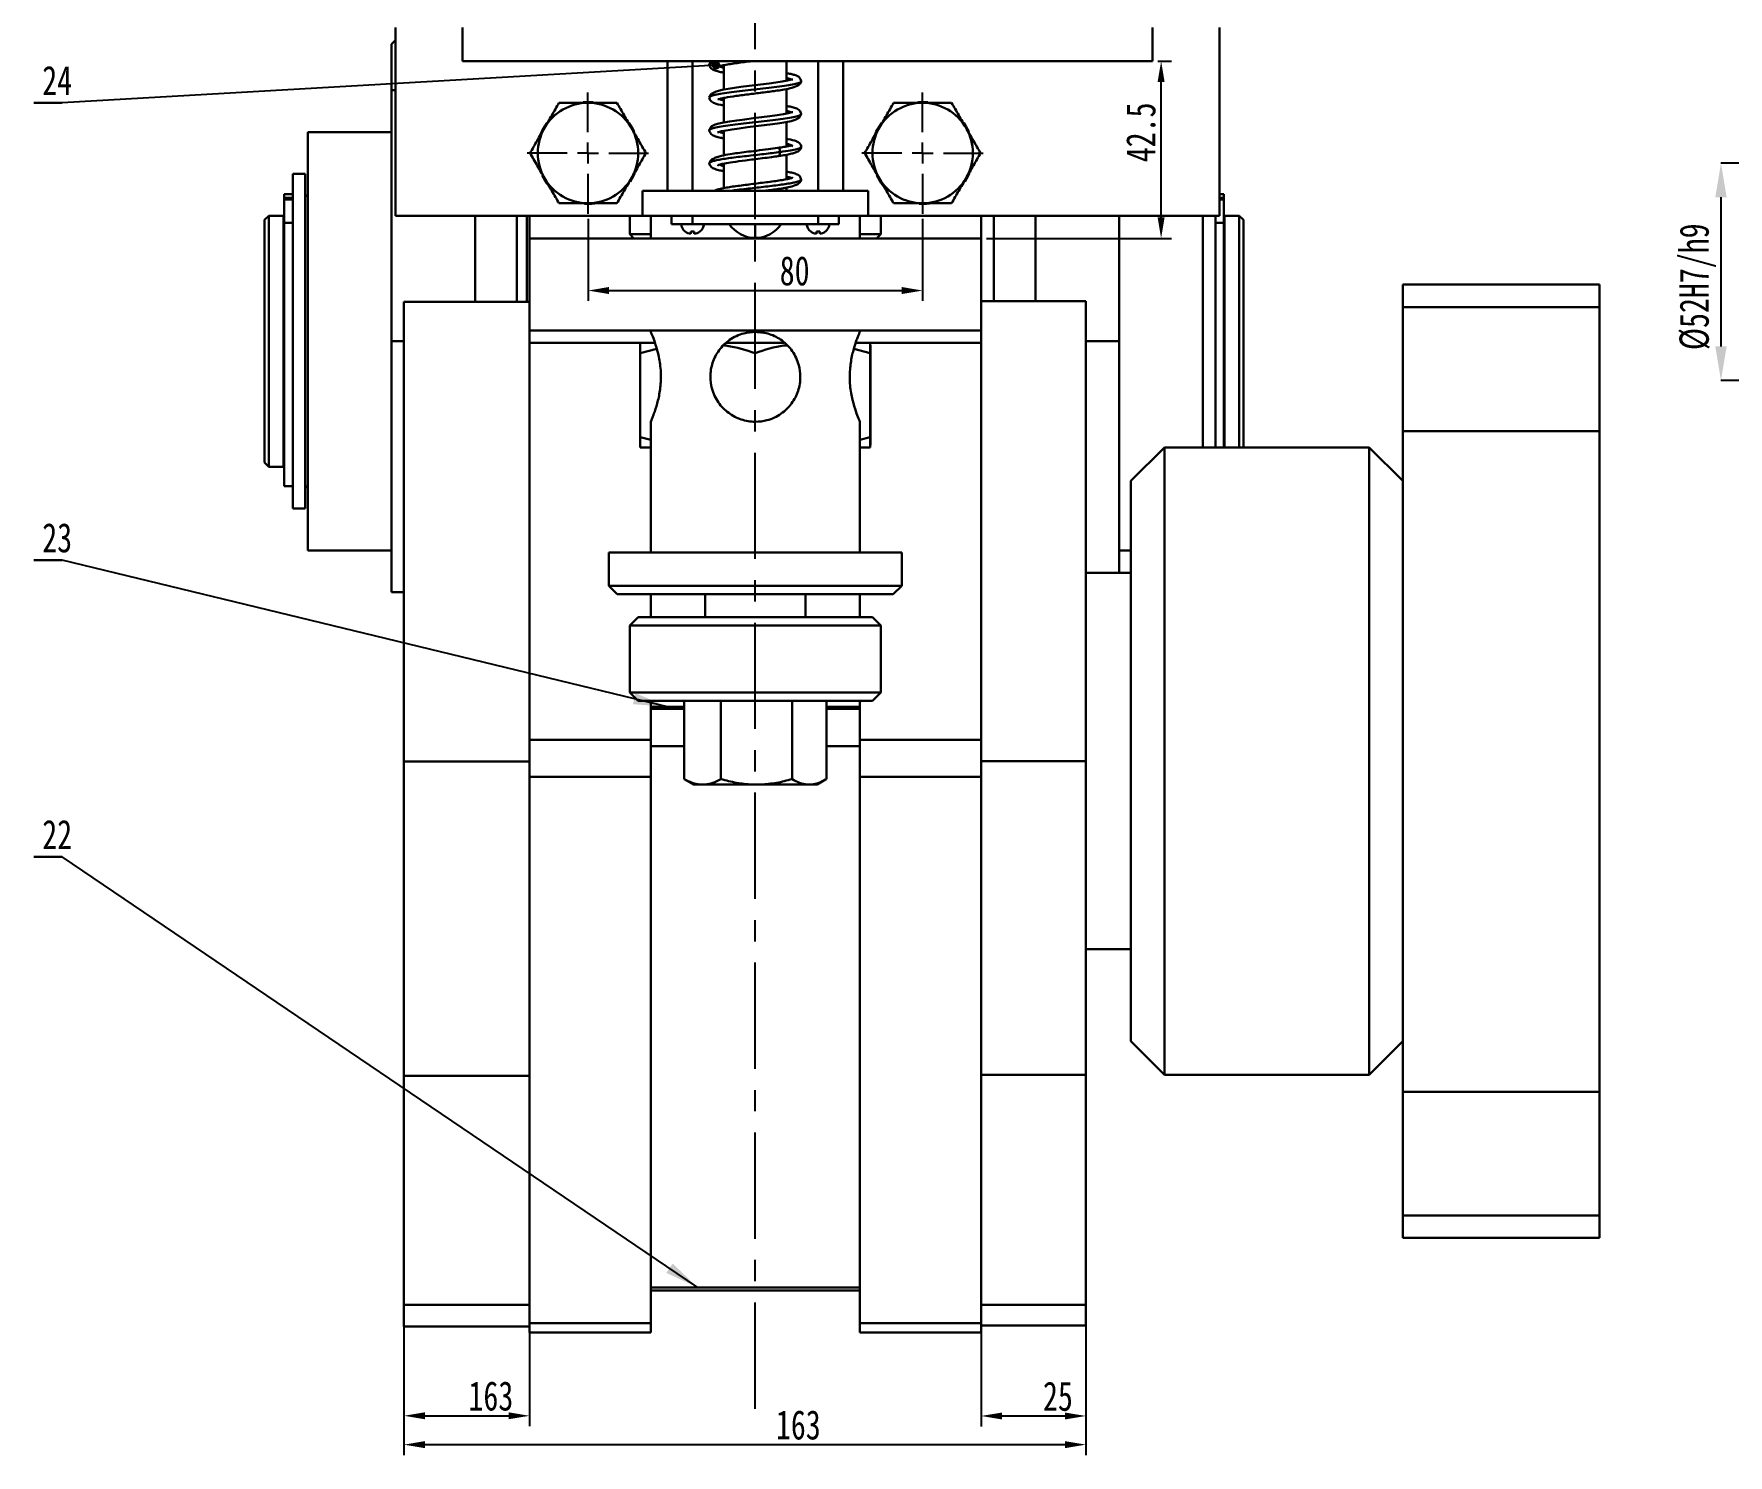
# Model space of a CAD drawing. Header units: millimetres. Extents: x 0 to 1189, y 0 to 841.
# Drawn here: x 603.5 to 806, y 510.1 to 680.1 of the extents above; entities that cross this region are included whole.
import ezdxf

# ---------------------------------------------------------------- set-up
doc = ezdxf.new("R2010")
doc.units = ezdxf.units.MM
doc.header["$PDSIZE"] = -1
doc.linetypes.add('CENTERX2', pattern=[20.32, 12.7, -2.54, 2.54, -2.54])
doc.layers.get('0').update_dxf_attribs({"lineweight": 30})
doc.layers.add('10', color=7, linetype='Continuous', lineweight=25)
doc.styles.add('SLDTEXTSTYLE0', font='hyswlongfangsong.ttf')
doc.styles.get("Standard").update_dxf_attribs({"font": 'hyswlongfangsong.ttf'})
doc.dimstyles.new('ISO-25', dxfattribs={"dimtxt": 2.5, "dimasz": 2.5, "dimexe": 1.25, "dimexo": 0.625, "dimtad": 1, "dimtxsty": 'Standard', "dimcen": 2.5, "dimadec": 0, "dimazin": 0, "dimtfac": 1, "dimtmove": 0, "dimatfit": 3, "dimfxl": 1, "dimarcsym": 0})
doc.dimstyles.new('SLDDIMSTYLE3', dxfattribs={"dimtxt": 0.18, "dimasz": 4.08, "dimexe": 0, "dimexo": 0.0625, "dimgap": 0, "dimtad": 0, "dimtih": 1, "dimtoh": 1, "dimdec": 0, "dimrnd": 1e-09, "dimzin": 0, "dimdsep": 46, "dimtxsty": 'Standard', "dimsah": 1, "dimcen": 0.09, "dimadec": 0, "dimazin": 0, "dimtfac": 4.08, "dimtdec": 0, "dimtofl": 0, "dimtmove": 0, "dimatfit": 3, "dimfxl": 1, "dimfrac": 2, "dimtolj": 1, "dimtzin": 0, "dimarcsym": 0})
doc.dimstyles.new('SLDDIMSTYLE4', dxfattribs={"dimtxt": 0.18, "dimasz": 1.016, "dimexe": 0, "dimexo": 0.0625, "dimgap": 0, "dimtad": 0, "dimtih": 1, "dimtoh": 1, "dimdec": 0, "dimrnd": 1e-09, "dimzin": 0, "dimdsep": 46, "dimtxsty": 'Standard', "dimblk1": 'DOT', "dimblk2": 'DOT', "dimsah": 1, "dimcen": 0.09, "dimadec": 0, "dimazin": 0, "dimtfac": 1.016, "dimtdec": 0, "dimtofl": 0, "dimtmove": 0, "dimatfit": 3, "dimldrblk": 'DOT', "dimfxl": 1, "dimfrac": 2, "dimtolj": 1, "dimtzin": 0, "dimarcsym": 0})
doc.dimstyles.new('SLDDIMSTYLE6', dxfattribs={"dimtxt": 3.5, "dimasz": 4.08, "dimexe": 0, "dimexo": 0.0625, "dimgap": 0.875, "dimtad": 2, "dimlfac": 2, "dimrnd": 1e-09, "dimzin": 12, "dimdsep": 46, "dimtxsty": 'SLDTEXTSTYLE0', "dimsah": 1, "dimcen": 0.09, "dimadec": 0, "dimazin": 3, "dimtfac": 1, "dimtmove": 0, "dimatfit": 0, "dimfxl": 1, "dimfrac": 2, "dimtolj": 1, "dimarcsym": 0})

# ---------------------------------------------------------------- blocks, each defined once
blk = doc.blocks.new('_D_13')
at = {"layer": '10', "color": 0, "lineweight": -2}
for p, q in [((737.84, 676.83), (739.48, 676.83)), ((738.23, 658.13), (738.23, 674.33)), ((717.34, 655.63), (739.48, 655.63))]:
    blk.add_line(p, q, dxfattribs=at)
at = {"layer": '10', "color": 0}
for points in [[(737.81, 674.33), (738.64, 674.33), (738.23, 676.83)], [(737.81, 658.13), (738.64, 658.13), (738.23, 655.63)]]:
    blk.add_solid(points, dxfattribs=at)
at = {"layer": 'Defpoints', "color": 0}
for p in [(737.22, 676.83), (738.23, 676.83), (716.72, 655.63)]:
    blk.add_point(p, dxfattribs=at)
at = {"layer": '10', "color": 0, "insert": (734.04, 668.3), "char_height": 3.5, "attachment_point": 2, "rotation": 90}
blk.add_mtext('42.5', dxfattribs=at)
blk = doc.blocks.new('_D_14')
at = {"layer": '10', "color": 0, "lineweight": -2}
for p, q in [((647.72, 527.48), (647.72, 510.15)), ((729.22, 527.5), (729.22, 510.15)), ((650.22, 511.4), (726.72, 511.4))]:
    blk.add_line(p, q, dxfattribs=at)
at = {"layer": '10', "color": 0}
for points in [[(650.22, 511.82), (650.22, 510.98), (647.72, 511.4)], [(726.72, 511.82), (726.72, 510.98), (729.22, 511.4)]]:
    blk.add_solid(points, dxfattribs=at)
at = {"layer": 'Defpoints', "color": 0}
for p in [(647.72, 528.11), (729.22, 528.13), (729.22, 511.4)]:
    blk.add_point(p, dxfattribs=at)
at = {"layer": '10', "color": 0, "insert": (694.86, 515.52), "char_height": 3.5, "attachment_point": 2}
blk.add_mtext('163', dxfattribs=at)
blk = doc.blocks.new('_D_15')
at = {"layer": '10', "color": 0, "lineweight": -2}
for p, q in [((647.72, 527.48), (647.72, 513.6)), ((662.72, 525.3), (662.72, 513.6)), ((650.22, 514.85), (660.22, 514.85))]:
    blk.add_line(p, q, dxfattribs=at)
at = {"layer": '10', "color": 0}
for points in [[(650.22, 515.27), (650.22, 514.44), (647.72, 514.85)], [(660.22, 515.27), (660.22, 514.44), (662.72, 514.85)]]:
    blk.add_solid(points, dxfattribs=at)
at = {"layer": 'Defpoints', "color": 0}
for p in [(647.72, 528.11), (662.72, 525.93), (662.72, 514.85)]:
    blk.add_point(p, dxfattribs=at)
at = {"layer": '10', "color": 0, "insert": (658.11, 518.98), "char_height": 3.5, "attachment_point": 2}
blk.add_mtext('163', dxfattribs=at)
blk = doc.blocks.new('_D_20')
at = {"layer": '10', "color": 0, "lineweight": -2}
for p, q in [((669.72, 657.95), (669.72, 648.14)), ((709.72, 657.95), (709.72, 648.14)), ((672.22, 649.39), (707.22, 649.39))]:
    blk.add_line(p, q, dxfattribs=at)
at = {"layer": '10', "color": 0}
for points in [[(672.22, 649.81), (672.22, 648.97), (669.72, 649.39)], [(707.22, 649.81), (707.22, 648.97), (709.72, 649.39)]]:
    blk.add_solid(points, dxfattribs=at)
at = {"layer": 'Defpoints', "color": 0}
for p in [(669.72, 658.58), (709.72, 658.58), (709.72, 649.39)]:
    blk.add_point(p, dxfattribs=at)
at = {"layer": '10', "color": 0, "insert": (694.42, 653.51), "char_height": 3.5, "attachment_point": 2}
blk.add_mtext('80', dxfattribs=at)
blk = doc.blocks.new('_D_21')
at = {"layer": '10', "color": 0, "lineweight": -2}
for p, q in [((729.22, 527.5), (729.22, 513.58)), ((716.72, 525.3), (716.72, 513.58)), ((719.22, 514.83), (726.72, 514.83))]:
    blk.add_line(p, q, dxfattribs=at)
at = {"layer": '10', "color": 0}
for points in [[(719.22, 515.24), (719.22, 514.41), (716.72, 514.83)], [(726.72, 515.24), (726.72, 514.41), (729.22, 514.83)]]:
    blk.add_solid(points, dxfattribs=at)
at = {"layer": 'Defpoints', "color": 0}
for p in [(729.22, 528.13), (716.72, 525.93), (729.22, 514.83)]:
    blk.add_point(p, dxfattribs=at)
at = {"layer": '10', "color": 0, "insert": (725.89, 518.95), "char_height": 3.5, "attachment_point": 2}
blk.add_mtext('25', dxfattribs=at)
blk = doc.blocks.new('SW_NOTE_22')
at = {"layer": '10', "color": 0}
for p, q in [((-3.4, 0), (0, 0)), ((0, 0), (-3.4, 0)), ((-3.4, 0), (0, 0)), ((0, 0), (-3.4, 0)), ((-3.4, 0), (0, 0)), ((0, 0), (-3.4, 0))]:
    blk.add_line(p, q, dxfattribs=at)
at = {"layer": '10', "color": 0, "insert": (-0.61, 4.44), "char_height": 3.5, "attachment_point": 2, "style": 'SLDTEXTSTYLE0'}
blk.add_mtext('22', dxfattribs=at)
blk = doc.blocks.new('SW_NOTE_23')
at = {"layer": '10', "color": 0}
for p, q in [((-3.4, 0), (0, 0)), ((0, 0), (-3.4, 0)), ((-3.4, 0), (0, 0)), ((0, 0), (-3.4, 0)), ((-3.4, 0), (0, 0)), ((0, 0), (-3.4, 0))]:
    blk.add_line(p, q, dxfattribs=at)
at = {"layer": '10', "color": 0, "insert": (-0.61, 4.44), "char_height": 3.5, "attachment_point": 2, "style": 'SLDTEXTSTYLE0'}
blk.add_mtext('23', dxfattribs=at)
blk = doc.blocks.new('SW_NOTE_24')
at = {"layer": '10', "color": 0}
for p, q in [((-3.4, 0), (0, 0)), ((0, 0), (-3.4, 0)), ((-3.4, 0), (0, 0)), ((0, 0), (-3.4, 0)), ((-3.4, 0), (0, 0)), ((0, 0), (-3.4, 0))]:
    blk.add_line(p, q, dxfattribs=at)
at = {"layer": '10', "color": 0, "insert": (-0.61, 4.44), "char_height": 3.5, "attachment_point": 2, "style": 'SLDTEXTSTYLE0'}
blk.add_mtext('24', dxfattribs=at)
blk = doc.blocks.new('_DOT')
at = {"color": 0, "linetype": 'ByBlock', "lineweight": -2}
blk.add_line((-0.5, 0), (-1, 0), dxfattribs=at)
at = {"color": 0, "linetype": 'ByBlock', "const_width": 0.5}
blk.add_lwpolyline([(-0.25, 0, 1), (0.25, 0, 1)], format="xyb", close=True, dxfattribs=at)
blk = doc.blocks.new('SW_CENTERMARKSYMBOL_5')
at = {"layer": '10', "color": 0}
for p, q in [((0, 2.5), (0, 7.25)), ((-2.5, 0), (-7.25, 0)), ((0, 0), (-1.25, 0)), ((0, 0), (0, 1.25)), ((0, 0), (0, -1.25)), ((0, 0), (1.25, 0)), ((2.5, 0), (7.25, 0)), ((0, -2.5), (0, -7.25))]:
    blk.add_line(p, q, dxfattribs=at)
blk = doc.blocks.new('SW_CENTERMARKSYMBOL_6')
at = {"layer": '10', "color": 0}
for p, q in [((0, 2.5), (0, 7.25)), ((-2.5, 0), (-7.25, 0)), ((0, 0), (-1.25, 0)), ((0, 0), (0, 1.25)), ((0, 0), (0, -1.25)), ((0, 0), (1.25, 0)), ((2.5, 0), (7.25, 0)), ((0, -2.5), (0, -7.25))]:
    blk.add_line(p, q, dxfattribs=at)
blk = doc.blocks.new('_D_32')
at = {"layer": '10', "color": 0, "lineweight": -2}
for p, q in [((873.96, 664.63), (805.15, 664.63)), ((805.15, 660.55), (805.15, 642.71)), ((874.34, 638.63), (805.15, 638.63))]:
    blk.add_line(p, q, dxfattribs=at)
at = {"layer": '10', "color": 0}
for points in [[(804.47, 660.55), (805.83, 660.55), (805.15, 664.63)], [(804.47, 642.71), (805.83, 642.71), (805.15, 638.63)]]:
    blk.add_solid(points, dxfattribs=at)
at = {"layer": 'Defpoints', "color": 0}
for p in [(874.02, 664.63), (805.15, 638.63), (874.4, 638.63)]:
    blk.add_point(p, dxfattribs=at)
at = {"layer": '10', "color": 0, "insert": (800.19, 649.84), "char_height": 3.5, "attachment_point": 2, "rotation": 90, "style": 'SLDTEXTSTYLE0'}
blk.add_mtext('\\A1;%%c52H7/h9', dxfattribs=at)

msp = doc.modelspace()

# ---------------------------------------------------------------- linework, layer by layer
at = {"color": 7, "linetype": 'Continuous'}
for p, q in [((646.7154, 658.3278), (646.7154, 680.8278)), ((654.7154, 676.8278), (654.7154, 680.8278)), ((737.2154, 676.8278), (737.2154, 680.8278)), ((745.2154, 680.8278), (745.2154, 658.3278)), ((646.7154, 679.3278), (646.2154, 678.8278)), ((646.2154, 678.8278), (646.2154, 673.3278)), ((654.7154, 676.8278), (737.2154, 676.8278)), ((679.2154, 676.8278), (679.2154, 661.3278)), ((679.2154, 676.8278), (682.2154, 676.8278)), ((682.2154, 661.3278), (682.2154, 676.8278)), ((693.4654, 674.4816), (693.4654, 676.8278)), ((697.2154, 676.8278), (700.2154, 676.8278)), ((697.2154, 676.8278), (697.2154, 661.3278)), ((700.2154, 661.3278), (700.2154, 676.8278)), ((685.9654, 676.336), (685.9654, 673.415)), ((646.7154, 673.3278), (646.2154, 673.3278)), ((646.2154, 643.3278), (646.2154, 673.3278)), ((685.9654, 672.4116), (685.9654, 669.4941)), ((693.4654, 670.5578), (693.4654, 673.4914)), ((664.5492, 669.0713), (664.8138, 669.4588)), ((664.5492, 669.0713), (664.6385, 669.0344)), ((685.9654, 668.4853), (685.9654, 665.5472)), ((693.4654, 666.6231), (693.4654, 669.5502)), ((704.5492, 669.0713), (704.8138, 669.4588)), ((704.5492, 669.0713), (704.6385, 669.0344)), ((646.2154, 668.3278), (636.2154, 668.3278)), ((636.2154, 668.3278), (636.2154, 618.3278)), ((664.009, 667.9835), (664.0776, 668.1571)), ((704.009, 667.9835), (704.0776, 668.1571)), ((685.9654, 664.5617), (685.9654, 661.6382)), ((693.4654, 662.7081), (693.4654, 665.6278)), ((635.9154, 663.3278), (634.4154, 663.3278)), ((634.4154, 663.3278), (634.4154, 623.3278)), ((635.9154, 623.3278), (635.9154, 663.3278)), ((695.1898, 662.6431), (695.1855, 662.656)), ((634.4154, 660.8976), (633.4154, 660.8976)), ((633.4154, 660.8976), (633.4154, 660.4698)), ((633.4154, 660.4698), (634.4154, 660.4698)), ((633.4154, 660.4698), (633.4154, 660.2926)), ((633.4154, 660.2926), (634.4154, 660.2926)), ((633.4154, 657.4956), (633.4154, 660.2926)), ((636.2154, 660.8778), (635.9154, 660.5778)), ((703.2154, 661.3278), (676.2154, 661.3278)), ((676.2154, 661.3278), (676.2154, 658.3278)), ((679.2154, 661.3278), (682.2154, 661.3278)), ((693.4654, 661.3278), (693.4654, 661.7027)), ((697.2154, 661.3278), (700.2154, 661.3278)), ((703.2154, 661.3278), (703.2154, 658.3278)), ((745.7154, 660.8976), (745.2154, 660.8976)), ((745.2154, 660.4698), (745.7154, 660.4698)), ((745.7154, 660.8976), (745.7154, 660.4698)), ((745.7154, 660.2926), (745.7154, 660.4698)), ((745.7154, 660.2926), (745.7154, 657.4956)), ((631.5654, 658.3278), (631.0654, 657.8278)), ((633.3154, 658.3278), (631.5654, 658.3278)), ((631.5654, 658.3278), (631.5654, 628.3278)), ((633.3154, 658.3278), (633.3154, 628.3278)), ((676.2154, 658.3278), (646.7154, 658.3278)), ((656.2154, 658.3278), (656.2154, 648.0278)), ((661.2154, 648.0278), (661.2154, 658.3278)), ((662.4154, 658.3278), (662.4154, 648.0278)), ((662.7154, 658.3278), (662.7154, 655.6278)), ((674.7154, 658.3278), (674.7154, 656.1278)), ((676.2154, 658.3278), (703.2154, 658.3278)), ((677.2154, 658.3278), (677.2154, 655.6278)), ((679.7154, 658.3278), (679.7154, 657.3278)), ((682.2154, 657.3278), (682.2154, 658.3278)), ((697.2154, 657.3278), (697.2154, 658.3278)), ((699.7154, 657.3278), (699.7154, 658.3278)), ((702.2154, 655.6278), (702.2154, 658.3278)), ((745.2154, 658.3278), (703.2154, 658.3278)), ((704.7154, 656.1278), (704.7154, 658.3278)), ((716.7154, 658.3278), (716.7154, 655.6278)), ((718.2154, 658.3278), (718.2154, 648.1278)), ((723.2154, 648.1278), (723.2154, 658.3278)), ((733.2154, 658.3278), (733.2154, 643.3278)), ((743.2154, 630.6278), (743.2154, 658.3278)), ((744.7154, 630.6278), (744.7154, 658.3278)), ((747.5653, 658.3278), (745.8154, 658.3278)), ((745.8154, 658.3278), (745.8154, 630.6278)), ((748.0654, 657.8278), (747.5653, 658.3278)), ((747.5653, 630.6278), (747.5653, 658.3278)), ((631.0654, 657.8278), (631.0654, 628.8279)), ((633.4154, 657.5778), (633.3154, 657.5778)), ((633.4154, 657.4956), (633.4154, 626.0178)), ((634.4154, 657.4956), (633.4154, 657.4956)), ((682.2154, 657.3278), (679.7154, 657.3278)), ((681.3404, 656.4384), (681.3495, 656.4497)), ((682.0154, 656.4497), (682.4154, 656.4497)), ((682.0154, 656.157), (682.0154, 656.4497)), ((697.2154, 657.3278), (682.2154, 657.3278)), ((683.0813, 656.4497), (683.0904, 656.4384)), ((696.3404, 656.4384), (696.3495, 656.4497)), ((697.0154, 656.4497), (697.4154, 656.4497)), ((697.0154, 656.157), (697.0154, 656.4497)), ((699.7154, 657.3278), (697.2154, 657.3278)), ((698.0813, 656.4497), (698.0904, 656.4384)), ((745.7154, 657.4956), (744.7154, 657.4956)), ((745.8154, 657.5778), (745.7154, 657.5778)), ((745.7154, 657.4956), (745.7154, 630.6278)), ((748.0654, 630.6278), (748.0654, 657.8278)), ((662.7154, 644.6278), (662.7154, 655.6278)), ((716.7154, 655.6278), (662.7154, 655.6278)), ((674.7154, 656.1278), (675.2154, 655.6278)), ((674.7154, 656.1278), (677.2154, 656.1278)), ((702.2154, 656.1278), (704.7154, 656.1278)), ((704.2154, 655.6278), (704.7154, 656.1278)), ((716.7154, 644.6278), (716.7154, 655.6278)), ((790.6154, 650.1278), (767.1154, 650.1278)), ((767.1154, 650.1278), (767.1154, 647.4206)), ((790.6154, 647.4206), (790.6154, 650.1278)), ((729.2154, 648.1278), (716.7154, 648.1278)), ((729.2154, 648.1278), (729.2154, 593.1278)), ((662.7154, 648.0278), (647.7154, 648.0278)), ((647.7154, 648.0278), (647.7154, 593.0839)), ((790.6154, 647.4206), (767.1154, 647.4206)), ((767.1154, 647.4206), (767.1154, 632.5768)), ((790.6154, 632.5768), (790.6154, 647.4206)), ((662.7154, 644.6278), (716.7154, 644.6278)), ((662.7154, 643.1278), (662.7154, 644.6278)), ((677.2154, 644.6278), (677.2154, 644.4006)), ((702.2154, 644.4006), (702.2154, 644.6278)), ((716.7154, 644.6278), (716.7154, 643.1278)), ((646.2154, 643.3278), (646.2154, 613.3278)), ((677.7107, 643.1278), (662.7154, 643.1278)), ((662.7154, 643.1278), (662.7154, 595.6849)), ((677.9321, 642.4186), (675.9598, 641.8997)), ((693.1473, 643.1278), (686.2835, 643.1278)), ((703.4598, 641.8997), (701.4986, 642.4183)), ((716.7154, 643.1278), (701.7201, 643.1278)), ((716.7154, 643.1278), (716.7154, 595.6849)), ((733.2154, 643.3278), (733.2154, 615.6278)), ((675.9598, 631.8559), (675.9598, 641.8997)), ((703.4598, 631.8559), (703.4598, 641.8997)), ((703.4709, 631.8559), (703.4709, 641.8997)), ((677.2154, 633.7531), (677.2154, 618.0778)), ((702.2154, 618.0778), (702.2154, 633.7531)), ((767.1154, 632.5768), (790.6154, 632.5768)), ((767.1154, 632.5768), (767.1154, 553.5768)), ((790.6154, 553.5768), (790.6154, 632.5768)), ((677.2154, 631.5256), (675.9598, 631.8559)), ((677.2154, 630.6278), (675.9654, 630.6278)), ((677.2154, 618.0778), (677.2154, 630.6278)), ((703.4598, 631.8559), (702.2154, 631.5269)), ((703.4654, 630.6278), (702.2154, 630.6278)), ((702.2154, 630.6278), (702.2154, 618.0778)), ((738.6154, 630.6278), (734.6154, 626.6278)), ((763.1154, 630.6278), (738.6154, 630.6278)), ((738.6154, 630.6278), (738.6154, 555.6278)), ((767.1154, 626.6278), (763.1154, 630.6278)), ((763.1154, 555.6278), (763.1154, 630.6278)), ((631.0654, 628.8279), (631.5654, 628.3278)), ((631.5654, 628.3278), (633.3154, 628.3278)), ((633.3154, 629.0778), (633.4154, 629.0778)), ((633.4154, 626.0178), (634.4154, 626.0178)), ((635.9154, 626.0778), (636.2154, 625.7778)), ((734.6154, 626.6278), (734.6154, 593.101)), ((634.4154, 623.3278), (635.9154, 623.3278)), ((636.2154, 618.3278), (646.2154, 618.3278)), ((672.2154, 618.0778), (672.2154, 614.0778)), ((689.7299, 618.0778), (672.2154, 618.0778)), ((707.2154, 618.0778), (689.7299, 618.0778)), ((707.2154, 614.0778), (707.2154, 618.0778)), ((733.2154, 618.3278), (734.6154, 618.3278)), ((672.2154, 614.0778), (673.2154, 613.0778)), ((672.2154, 614.0778), (707.2154, 614.0778)), ((706.2154, 613.0778), (707.2154, 614.0778)), ((734.6154, 615.6278), (729.2154, 615.6278)), ((646.2154, 613.3278), (647.7154, 613.3278)), ((673.2154, 613.0778), (689.7291, 613.0778)), ((677.2154, 610.3278), (677.2154, 613.0778)), ((683.7154, 613.0778), (683.7154, 610.3278)), ((689.7291, 613.0778), (706.2154, 613.0778)), ((695.7154, 610.3278), (695.7154, 613.0778)), ((702.2154, 613.0778), (702.2154, 610.3278)), ((675.7154, 610.3278), (674.7154, 609.3278)), ((675.7154, 610.3278), (703.7153, 610.3278)), ((704.7154, 609.3278), (703.7153, 610.3278)), ((674.7154, 609.3278), (674.7154, 601.3279)), ((674.7154, 609.3278), (704.7154, 609.3278)), ((704.7154, 601.3279), (704.7154, 609.3278)), ((674.7154, 601.3279), (675.7154, 600.3278)), ((674.7154, 601.3279), (704.7154, 601.3279)), ((675.7154, 600.3278), (703.7154, 600.3278)), ((677.2154, 595.6849), (677.2154, 600.3278)), ((681.2171, 599.6278), (677.2154, 599.6278)), ((678.2154, 599.3778), (678.2154, 599.6278)), ((679.2154, 599.6278), (679.2154, 599.3778)), ((680.0904, 599.3778), (680.0904, 599.5977)), ((681.2171, 590.9753), (681.2171, 600.3278)), ((685.6155, 600.3278), (685.6155, 590.9753)), ((694.1138, 590.9753), (694.1138, 600.3278)), ((698.2136, 590.9753), (698.2136, 600.3278)), ((702.2154, 599.6278), (698.2136, 599.6278)), ((699.0904, 599.3778), (699.0904, 599.5977)), ((701.7154, 599.6278), (701.7154, 599.3778)), ((702.2154, 600.3278), (702.2154, 595.6849)), ((703.7154, 600.3278), (704.7154, 601.3279)), ((681.2171, 599.3778), (677.2154, 599.3778)), ((702.2154, 599.3778), (698.2136, 599.3778)), ((662.7154, 595.6849), (662.7154, 591.2344)), ((662.7154, 595.6849), (677.2154, 595.6849)), ((677.2154, 591.2344), (677.2154, 595.6849)), ((702.2154, 595.6849), (702.2154, 591.2344)), ((716.7154, 595.6849), (702.2154, 595.6849)), ((716.7154, 595.6849), (716.7154, 591.2344)), ((677.2154, 594.9274), (681.2171, 594.9274)), ((698.2136, 594.9274), (702.2154, 594.9274)), ((662.7154, 593.0839), (647.7154, 593.0839)), ((647.7154, 593.0839), (647.7154, 555.4839)), ((716.7154, 593.1278), (729.2154, 593.1278)), ((729.2154, 593.1278), (729.2154, 555.6278)), ((734.6154, 593.101), (734.6154, 559.6278)), ((677.2154, 591.2344), (662.7154, 591.2344)), ((662.7154, 591.2344), (662.7154, 525.927)), ((677.2154, 525.927), (677.2154, 591.2344)), ((681.3119, 590.929), (681.2171, 590.9753)), ((681.3078, 590.9219), (682.3368, 590.3278)), ((683.1545, 590.3278), (682.3368, 590.3278)), ((683.1545, 590.3278), (683.6782, 590.3278)), ((689.3587, 590.3278), (683.6782, 590.3278)), ((689.3587, 590.3278), (690.3706, 590.3278)), ((690.3706, 590.3278), (695.9196, 590.3278)), ((695.9196, 590.3278), (696.4078, 590.3278)), ((697.094, 590.3278), (696.4078, 590.3278)), ((697.094, 590.3278), (698.123, 590.9219)), ((702.2154, 591.2344), (716.7154, 591.2344)), ((702.2154, 591.2344), (702.2154, 525.927)), ((716.7154, 591.2344), (716.7154, 525.927)), ((729.2154, 570.6278), (734.6154, 570.6278)), ((734.6154, 559.6278), (738.6154, 555.6278)), ((763.1154, 555.6278), (767.1154, 559.6278)), ((662.7154, 555.4839), (647.7154, 555.4839)), ((647.7154, 555.4839), (647.7154, 528.1059)), ((729.2154, 555.6278), (716.7154, 555.6278)), ((729.2154, 555.6278), (729.2154, 528.1278)), ((738.6154, 555.6278), (763.1154, 555.6278)), ((790.6154, 553.5768), (767.1154, 553.5768)), ((767.1154, 553.5768), (767.1154, 538.8073)), ((790.6154, 538.8073), (790.6154, 553.5768)), ((790.6154, 538.8073), (767.1154, 538.8073)), ((767.1154, 538.8073), (767.1154, 536.1278)), ((790.6154, 536.1278), (790.6154, 538.8073)), ((767.1154, 536.1278), (790.6154, 536.1278)), ((702.2154, 530.2041), (677.2154, 530.2041)), ((677.2154, 529.8278), (702.2154, 529.8278)), ((662.7154, 528.1059), (647.7154, 528.1059)), ((647.7154, 528.1059), (647.7154, 525.5218)), ((729.2154, 528.1278), (716.7154, 528.1278)), ((729.2154, 528.1278), (729.2154, 525.6278)), ((662.7154, 525.5218), (647.7154, 525.5218)), ((677.2154, 525.927), (662.7154, 525.927)), ((662.7154, 525.927), (662.7154, 524.8278)), ((677.2154, 524.8278), (662.7154, 524.8278)), ((677.2154, 524.8278), (677.2154, 525.927)), ((716.7154, 525.927), (702.2154, 525.927)), ((702.2154, 525.927), (702.2154, 524.8278)), ((716.7154, 524.8278), (702.2154, 524.8278)), ((716.7154, 525.927), (716.7154, 524.8278)), ((729.2154, 525.6278), (716.7154, 525.6278))]:
    msp.add_line(p, q, dxfattribs=at)
at = {"color": 8, "linetype": 'Continuous'}
for p, q in [((745.2154, 660.2926), (745.7154, 660.2926)), ((689.7154, 655.6778), (689.7154, 657.3278)), ((647.7154, 643.3278), (646.2154, 643.3278)), ((733.2154, 643.3278), (729.2154, 643.3278))]:
    msp.add_line(p, q, dxfattribs=at)
at = {"color": 7, "linetype": 'Continuous', "flags": 128}
for points in [[(694.2005, 674.6085), (694.0312, 674.6043), (693.5714, 674.5011), (692.9261, 674.3827), (692.1729, 674.2667), (691.3558, 674.154), (689.6789, 673.9401), (688.0042, 673.7265), (686.4743, 673.5067), (685.7524, 673.3766), (685.0509, 673.1911), (684.4729, 672.8965), (684.216, 672.4642), (684.216, 672.4642)], [(669.1399, 671.9006), (669.7696, 671.9276), (670.329, 671.8969)], [(694.2202, 670.7103), (694.0934, 670.7009), (693.6849, 670.6), (693.0943, 670.4864), (692.3388, 670.3663), (691.4456, 670.2411), (690.4682, 670.1142), (689.4569, 669.9872), (688.4517, 669.8599), (687.4933, 669.7326), (686.6445, 669.6088), (685.9379, 669.4894), (685.3774, 669.3733), (684.9129, 669.2432), (684.4586, 669.0016), (684.2155, 668.5416), (684.2155, 668.5416)], [(685.2089, 668.3309), (685.3171, 668.336), (685.6837, 668.4293), (686.2242, 668.5368), (686.9357, 668.6534), (687.8031, 668.7775), (688.7687, 668.9042), (689.776, 669.0312), (690.7851, 669.1583), (691.7553, 669.2856), (692.6331, 669.4109), (693.3847, 669.534), (693.9946, 669.6564), (694.4986, 669.7938), (694.9691, 670.0398), (695.2153, 670.5009), (695.2153, 670.5009)], [(709.1399, 671.9006), (709.7696, 671.9276), (710.329, 671.8969)], [(674.6407, 669.4266), (674.9385, 668.9789), (675.2463, 668.4006)], [(714.6407, 669.4266), (714.9385, 668.9789), (715.2463, 668.4006)], [(664.9417, 662.0302), (664.7766, 662.2475), (664.2463, 663.1262)], [(675.3273, 663.4368), (675.1367, 663.0315), (674.7486, 662.3815)], [(704.9417, 662.0302), (704.7766, 662.2475), (704.2463, 663.1262)], [(715.3273, 663.4368), (715.1367, 663.0315), (714.7486, 662.3815)], [(670.5336, 659.7829), (670.1757, 659.7452), (669.3024, 659.7418)], [(710.5336, 659.7829), (710.1757, 659.7452), (709.3024, 659.7418)]]:
    msp.add_lwpolyline(points, dxfattribs=at)
at = {"color": 7, "linetype": 'Continuous'}
for centre, radius, start, end in [((669.7154, 665.8278), 6, 90, 150), ((669.7154, 665.8278), 6, 30, 90), ((709.7154, 665.8278), 6, 90, 150), ((709.7154, 665.8278), 6, 30, 90), ((669.7154, 665.8278), 6, 150, 210), ((669.7154, 665.8278), 6.1, 147.878258, 157.551719), ((669.7154, 665.8278), 6, 330, 30), ((709.7154, 665.8278), 6, 150, 210), ((709.7154, 665.8278), 6.1, 147.878258, 157.551719), ((709.7154, 665.8278), 6, 330, 30), ((669.7154, 665.8278), 6, 210, 270), ((669.7154, 665.8278), 6, 270, 330), ((709.7154, 665.8278), 6, 210, 270), ((709.7154, 665.8278), 6, 270, 330), ((682.2154, 657.5156), 1.3878, 187.775819, 230.912071), ((682.2154, 657.5156), 1.3733, 230.912071, 261.625805), ((682.2154, 657.5156), 1.3733, 278.374196, 309.087929), ((682.2154, 657.5156), 1.3878, 309.087929, 352.224181), ((689.7154, 659.4278), 3.75, 214.055798, 270), ((689.7154, 659.4278), 3.75, 270, 325.944202), ((697.2154, 657.5156), 1.3878, 187.775819, 230.912071), ((697.2154, 657.5156), 1.3733, 230.912071, 261.625805), ((697.2154, 657.5156), 1.3733, 278.374196, 309.087929), ((697.2154, 657.5156), 1.3878, 309.087929, 352.224181)]:
    msp.add_arc(centre, radius, start, end, dxfattribs=at)
for points, knots in [([(684.5099, 676.8278), (684.4309, 676.764), (684.261, 676.6266), (684.2329, 676.4716), (684.2178, 676.3886)], [0, 0, 0, 0, 0.46458481, 1, 1, 1, 1]), ([(685.2271, 676.2018), (685.2471, 676.1936), (685.2932, 676.1747), (685.7114, 676.2966), (686.3517, 676.4124), (687.1105, 676.5319), (687.9334, 676.6463), (688.6884, 676.7448), (689.1654, 676.8046), (689.3504, 676.8278)], [0, 0, 0, 0, 0.126616812, 0.292761173, 0.457406507, 0.615529808, 0.766388454, 0.909375936, 1, 1, 1, 1]), ([(684.2178, 676.3886), (684.2724, 676.2201), (684.3755, 675.9021), (684.9186, 675.6715), (685.3933, 675.5475), (685.7882, 675.4723), (685.9654, 675.4386)], [0, 0, 0, 0, 0.29870806, 0.56385528, 0.80432835, 1, 1, 1, 1]), ([(685.2207, 672.2698), (685.2325, 672.2601), (685.2606, 672.2371), (685.5814, 672.3393), (686.2498, 672.4726), (687.3938, 672.6524), (689.042, 672.8658), (690.4826, 673.0437), (691.5736, 673.1849), (692.3907, 673.2973), (693.2675, 673.4338), (694.1831, 673.6338), (694.8171, 673.8957), (695.1608, 674.1767), (695.1958, 674.3426), (695.2139, 674.4285)], [0, 0, 0, 0, 0.04380066, 0.10368106, 0.16276239, 0.27977511, 0.39530393, 0.50994771, 0.56735041, 0.62527444, 0.69395705, 0.77826092, 0.880082, 0.93790007, 1, 1, 1, 1]), ([(695.2139, 674.4285), (695.1579, 674.5962), (695.0544, 674.9059), (694.5473, 675.1354), (694.0795, 675.2583), (693.7233, 675.3378), (693.4845, 675.3781), (693.4654, 675.3813)], [0, 0, 0, 0, 0.29674964, 0.54803452, 0.76357406, 0.9811326, 1, 1, 1, 1]), ([(684.216, 672.4642), (684.2579, 672.3167), (684.34, 672.0283), (684.9652, 671.7139), (685.4212, 671.5986), (685.9519, 671.5149), (685.9654, 671.5128)], [0, 0, 0, 0, 0.26172035, 0.51157126, 0.98756796, 1, 1, 1, 1]), ([(664.5192, 668.8278), (664.8095, 669.3305), (665.3964, 670.347), (665.9642, 671.3306), (666.2513, 671.8278)], [0, 0, 0, 0, 0.494510415, 1, 1, 1, 1]), ([(666.2513, 671.8278), (666.8139, 671.8278), (667.9494, 671.8278), (669.1232, 671.8278), (669.7154, 671.8278)], [0, 0, 0, 0, 0.49545815, 1, 1, 1, 1]), ([(669.7154, 671.8278), (670.2958, 671.8278), (671.4696, 671.8278), (672.6054, 671.8278), (673.1795, 671.8278)], [0, 0, 0, 0, 0.494510899, 1, 1, 1, 1]), ([(673.1795, 671.8278), (673.4608, 671.3406), (674.0285, 670.3573), (674.6154, 669.3407), (674.9115, 668.8278)], [0, 0, 0, 0, 0.495458547, 1, 1, 1, 1]), ([(695.2153, 670.5009), (695.1679, 670.6557), (695.0756, 670.9573), (694.5675, 671.2016), (694.0617, 671.3417), (693.6469, 671.4199), (693.4654, 671.4542)], [0, 0, 0, 0, 0.28033615, 0.54631304, 0.80138848, 1, 1, 1, 1]), ([(704.5192, 668.8278), (704.8095, 669.3305), (705.3964, 670.347), (705.9642, 671.3306), (706.2513, 671.8278)], [0, 0, 0, 0, 0.494510415, 1, 1, 1, 1]), ([(706.2513, 671.8278), (706.8139, 671.8278), (707.9494, 671.8278), (709.1232, 671.8278), (709.7154, 671.8278)], [0, 0, 0, 0, 0.495458407, 1, 1, 1, 1]), ([(709.7154, 671.8278), (710.2958, 671.8278), (711.4696, 671.8278), (712.6054, 671.8278), (713.1795, 671.8278)], [0, 0, 0, 0, 0.49451064, 1, 1, 1, 1]), ([(713.1795, 671.8278), (713.4608, 671.3406), (714.0285, 670.3573), (714.6154, 669.3407), (714.9115, 668.8278)], [0, 0, 0, 0, 0.49545881, 1, 1, 1, 1]), ([(662.7872, 665.8278), (663.0685, 666.315), (663.6362, 667.2984), (664.2231, 668.3149), (664.5192, 668.8278)], [0, 0, 0, 0, 0.495458481, 1, 1, 1, 1]), ([(674.9115, 668.8278), (675.2018, 668.3251), (675.7887, 667.3086), (676.3565, 666.325), (676.6436, 665.8278)], [0, 0, 0, 0, 0.494510415, 1, 1, 1, 1]), ([(684.2155, 668.5416), (684.2689, 668.3792), (684.3713, 668.0681), (684.9387, 667.8159), (685.4449, 667.6843), (685.8281, 667.6148), (685.9654, 667.5899)], [0, 0, 0, 0, 0.30955758, 0.59291156, 0.85411811, 1, 1, 1, 1]), ([(702.7872, 665.8278), (703.0685, 666.315), (703.6362, 667.2984), (704.2231, 668.3149), (704.5192, 668.8278)], [0, 0, 0, 0, 0.49545829, 1, 1, 1, 1]), ([(714.9115, 668.8278), (715.2018, 668.3251), (715.7887, 667.3086), (716.3565, 666.325), (716.6436, 665.8278)], [0, 0, 0, 0, 0.494510415, 1, 1, 1, 1]), ([(692.3638, 666.449), (692.0048, 666.3964), (691.2353, 666.2838), (689.912, 666.1194), (688.6758, 665.9645), (687.6283, 665.8276), (686.6167, 665.6844), (685.76, 665.5256), (685.0993, 665.3341), (684.6423, 665.1365), (684.2923, 664.8904), (684.2434, 664.7017), (684.2178, 664.6034)], [0, 0, 0, 0, 0.11325519, 0.24274745, 0.35349609, 0.44567173, 0.53887562, 0.65988249, 0.73218262, 0.8130313, 0.90251415, 1, 1, 1, 1]), ([(694.1816, 666.7164), (694.1378, 666.7232), (694.0276, 666.7405), (693.4294, 666.6103), (692.8013, 666.5089), (692.4542, 666.459), (692.3673, 666.4465)], [0, 0, 0, 0, 0.268835902, 0.676133344, 0.918938983, 1, 1, 1, 1]), ([(692.4352, 665.4586), (692.5301, 665.4721), (692.9114, 665.5265), (693.4682, 665.6239), (694.0705, 665.7524), (694.6336, 665.9274), (695.089, 666.1432), (695.1768, 666.4484), (695.2147, 666.58)], [0, 0, 0, 0, 0.05906852, 0.23733126, 0.40114061, 0.55088446, 0.80637628, 1, 1, 1, 1]), ([(695.2147, 666.58), (695.173, 666.7267), (695.0922, 667.0114), (694.4895, 667.3213), (694.0356, 667.4366), (693.5083, 667.5214), (693.4654, 667.5283)], [0, 0, 0, 0, 0.25953479, 0.50347946, 0.9596459, 1, 1, 1, 1]), ([(664.5192, 662.8278), (664.229, 663.3305), (663.6421, 664.347), (663.0742, 665.3306), (662.7872, 665.8278)], [0, 0, 0, 0, 0.49451093, 1, 1, 1, 1]), ([(676.6436, 665.8278), (676.3623, 665.3406), (675.7946, 664.3573), (675.2077, 663.3407), (674.9115, 662.8278)], [0, 0, 0, 0, 0.49545783, 1, 1, 1, 1]), ([(684.2156, 664.6285), (684.2615, 664.4704), (684.3511, 664.1619), (684.8749, 663.9126), (685.3827, 663.7735), (685.7948, 663.6966), (685.9654, 663.6648)], [0, 0, 0, 0, 0.28477957, 0.55567001, 0.81603687, 1, 1, 1, 1]), ([(685.2114, 664.4088), (685.2184, 664.3992), (685.2345, 664.3773), (685.5365, 664.4786), (686.0974, 664.5938), (687.0882, 664.7586), (688.3084, 664.9216), (689.5269, 665.0751), (690.587, 665.2078), (691.5946, 665.336), (692.1711, 665.4203), (692.4197, 665.4566)], [0, 0, 0, 0, 0.06209267, 0.14160537, 0.24560701, 0.3865833, 0.56555101, 0.6695512, 0.78302081, 0.90645255, 1, 1, 1, 1]), ([(704.5192, 662.8278), (704.229, 663.3305), (703.6421, 664.347), (703.0742, 665.3306), (702.7872, 665.8278)], [0, 0, 0, 0, 0.49451087, 1, 1, 1, 1]), ([(716.6436, 665.8278), (716.3623, 665.3406), (715.7946, 664.3573), (715.2077, 663.3407), (714.9115, 662.8278)], [0, 0, 0, 0, 0.49545836, 1, 1, 1, 1]), ([(666.2513, 659.8278), (665.97, 660.315), (665.4023, 661.2984), (664.8154, 662.3149), (664.5192, 662.8278)], [0, 0, 0, 0, 0.495458321, 1, 1, 1, 1]), ([(674.9115, 662.8278), (674.6213, 662.3251), (674.0344, 661.3086), (673.4666, 660.325), (673.1795, 659.8278)], [0, 0, 0, 0, 0.49451064, 1, 1, 1, 1]), ([(694.2032, 662.842), (694.1861, 662.8504), (694.1462, 662.8703), (693.7359, 662.7516), (693.1138, 662.6376), (692.3583, 662.5169), (691.5072, 662.3976), (690.5935, 662.279), (689.352, 662.124), (688.1031, 661.9686), (686.9866, 661.8121), (686.2288, 661.6954), (685.5326, 661.5562), (685.0361, 661.4463), (684.8645, 661.3425), (684.8403, 661.3278)], [0, 0, 0, 0, 0.05907559, 0.13846911, 0.21832052, 0.29696973, 0.37406102, 0.44961988, 0.52449304, 0.67323671, 0.7475137, 0.82206323, 0.90077237, 0.98602552, 1, 1, 1, 1]), ([(690.9331, 661.3278), (690.9949, 661.3356), (691.346, 661.3798), (691.9428, 661.4602), (692.7364, 661.5736), (693.5443, 661.7082), (694.3493, 661.9017), (694.888, 662.1546), (695.1731, 662.4243), (695.2008, 662.5831), (695.2151, 662.6648)], [0, 0, 0, 0, 0.026406095, 0.1499295, 0.274150389, 0.415171938, 0.58130659, 0.776040776, 0.8846459, 1, 1, 1, 1]), ([(695.2068, 662.6409), (695.1665, 662.7903), (695.0864, 663.087), (694.6169, 663.3351), (694.1, 663.4845), (693.6629, 663.5663), (693.4654, 663.6034)], [0, 0, 0, 0, 0.26414371, 0.52488285, 0.78526802, 1, 1, 1, 1]), ([(706.2513, 659.8278), (705.97, 660.315), (705.4023, 661.2984), (704.8154, 662.3149), (704.5192, 662.8278)], [0, 0, 0, 0, 0.495458582, 1, 1, 1, 1]), ([(714.9115, 662.8278), (714.6213, 662.3251), (714.0344, 661.3086), (713.4666, 660.325), (713.1795, 659.8278)], [0, 0, 0, 0, 0.49451064, 1, 1, 1, 1]), ([(669.7154, 659.8278), (669.1349, 659.8278), (667.9612, 659.8278), (666.8254, 659.8278), (666.2513, 659.8278)], [0, 0, 0, 0, 0.494510899, 1, 1, 1, 1]), ([(673.1795, 659.8278), (672.6169, 659.8278), (671.4814, 659.8278), (670.3076, 659.8278), (669.7154, 659.8278)], [0, 0, 0, 0, 0.49545815, 1, 1, 1, 1]), ([(709.7154, 659.8278), (709.1349, 659.8278), (707.9612, 659.8278), (706.8254, 659.8278), (706.2513, 659.8278)], [0, 0, 0, 0, 0.49451115, 1, 1, 1, 1]), ([(713.1795, 659.8278), (712.6169, 659.8278), (711.4814, 659.8278), (710.3076, 659.8278), (709.7154, 659.8278)], [0, 0, 0, 0, 0.49545788, 1, 1, 1, 1]), ([(682.0154, 656.157), (682.0154, 656.1929), (682.0154, 656.2501), (682.0154, 656.3956), (682.0154, 656.4497)], [0, 0, 0, 0, 0.62863226, 1, 1, 1, 1]), ([(682.4154, 656.157), (682.4154, 656.1929), (682.4154, 656.2501), (682.4154, 656.3956), (682.4154, 656.4497)], [0, 0, 0, 0, 0.62863226, 1, 1, 1, 1]), ([(697.0154, 656.157), (697.0154, 656.1929), (697.0154, 656.2501), (697.0154, 656.3956), (697.0154, 656.4497)], [0, 0, 0, 0, 0.62863226, 1, 1, 1, 1]), ([(697.4154, 656.157), (697.4154, 656.1929), (697.4154, 656.2501), (697.4154, 656.3956), (697.4154, 656.4497)], [0, 0, 0, 0, 0.62863226, 1, 1, 1, 1]), ([(677.2376, 644.4006), (677.2307, 644.417), (677.1956, 644.5011), (677.366, 644.1079), (677.6983, 643.2566), (678.0485, 642.1278), (678.2774, 641.0303), (678.4031, 640.0924), (678.4618, 638.8541), (678.3431, 637.3611), (677.999, 635.8213), (677.6523, 634.79), (677.4196, 634.1868), (677.2532, 633.7867), (677.2429, 633.7656), (677.2368, 633.7531)], [0, 0, 0, 0, 0.02375455, 0.12173599, 0.22127592, 0.32823562, 0.38295848, 0.43949276, 0.50029711, 0.60051878, 0.70050173, 0.80650532, 0.86127835, 0.91781847, 1, 1, 1, 1]), ([(689.7258, 644.4528), (690.3011, 644.3986), (691.4506, 644.2902), (692.9956, 643.4525), (694.0232, 642.403), (694.6254, 641.3488), (694.9973, 640.3253), (695.175, 638.9712), (694.9138, 637.3616), (694.1163, 635.8207), (693.0619, 634.7883), (692.0051, 634.1812), (690.9782, 633.8061), (689.619, 633.6268), (688.0007, 633.8904), (686.4553, 634.6959), (685.4271, 635.7536), (684.8245, 636.8066), (684.4523, 637.8305), (684.2744, 639.1844), (684.5359, 640.7941), (685.3339, 642.3346), (686.3889, 643.3686), (687.4461, 643.972), (688.4732, 644.3603), (689.2583, 644.4183), (689.7258, 644.4528)], [0, 0, 0, 0, 0.05041129, 0.10072997, 0.15348435, 0.18135955, 0.20921986, 0.24999992, 0.30016795, 0.35021639, 0.40327867, 0.43114335, 0.4589953, 0.49999997, 0.55041123, 0.60072992, 0.65348433, 0.68135955, 0.70921981, 0.74999988, 0.80016791, 0.8502164, 0.9032787, 0.93114332, 0.95899524, 1, 1, 1, 1]), ([(702.194, 633.7531), (702.2007, 633.7377), (702.2363, 633.6552), (702.068, 634.0483), (701.7384, 634.8988), (701.3897, 636.0279), (701.1617, 637.1254), (701.0366, 638.0633), (700.978, 639.3015), (701.0963, 640.7945), (701.4391, 642.3343), (701.7841, 643.3657), (702.015, 643.9688), (702.1789, 644.3669), (702.1879, 644.3881), (702.1932, 644.4006)], [0, 0, 0, 0, 0.02258891, 0.12081024, 0.2205937, 0.32781554, 0.38267246, 0.43934505, 0.50029807, 0.60076514, 0.70099289, 0.80725603, 0.8621631, 0.91884138, 1, 1, 1, 1]), ([(675.9598, 641.8997), (675.9607, 642.2336), (675.9621, 642.7376), (675.964, 643.0747), (675.9649, 643.1101), (675.9654, 643.1278)], [0, 0, 0, 0, 0.4952545, 0.74764957, 1, 1, 1, 1]), ([(689.7043, 641.8997), (688.5911, 642.2565), (687.3503, 642.6542), (686.0756, 642.8291), (685.9445, 642.847)], [0, 0, 0, 0, 0.89717411, 1, 1, 1, 1]), ([(693.4776, 642.8352), (693.366, 642.8255), (692.0816, 642.7136), (690.839, 642.2882), (689.7043, 641.8997)], [0, 0, 0, 0, 0.08687854, 1, 1, 1, 1]), ([(703.4654, 643.1278), (703.4645, 643.0659), (703.4626, 642.9408), (703.4608, 642.2493), (703.4598, 641.8997)], [0, 0, 0, 0, 0.49451073, 1, 1, 1, 1]), ([(703.4709, 641.8997), (703.47, 642.2336), (703.4687, 642.7376), (703.4668, 643.0747), (703.4659, 643.1101), (703.4654, 643.1278)], [0, 0, 0, 0, 0.49525427, 0.74764946, 1, 1, 1, 1]), ([(675.9598, 631.8559), (675.9607, 631.5221), (675.9621, 631.0181), (675.964, 630.6809), (675.9649, 630.6455), (675.9654, 630.6278)], [0, 0, 0, 0, 0.49525473, 0.74764993, 1, 1, 1, 1]), ([(703.4654, 630.6278), (703.4645, 630.6897), (703.4626, 630.8148), (703.4608, 631.5064), (703.4598, 631.8559)], [0, 0, 0, 0, 0.49451071, 1, 1, 1, 1]), ([(703.4709, 631.8559), (703.47, 631.5221), (703.4687, 631.0181), (703.4668, 630.6809), (703.4659, 630.6455), (703.4654, 630.6278)], [0, 0, 0, 0, 0.49525428, 0.74764947, 1, 1, 1, 1]), ([(679.4222, 599.6278), (679.4614, 599.5994), (679.5519, 599.5337), (679.8057, 599.4587), (680.047, 599.4248), (680.1866, 599.4229), (680.2154, 599.4225)], [0, 0, 0, 0, 0.25204173, 0.58193963, 0.91372829, 1, 1, 1, 1]), ([(681.2171, 590.9753), (681.5328, 590.8114), (682.1683, 590.4814), (682.8243, 590.3792), (683.1545, 590.3278)], [0, 0, 0, 0, 0.496657886, 1, 1, 1, 1]), ([(683.6782, 590.3278), (684.0035, 590.3781), (684.6595, 590.4796), (685.2952, 590.8091), (685.6155, 590.9753)], [0, 0, 0, 0, 0.49598066, 1, 1, 1, 1]), ([(685.6155, 590.9753), (686.2254, 590.8114), (687.4534, 590.4814), (688.7208, 590.3792), (689.3587, 590.3278)], [0, 0, 0, 0, 0.49665842, 1, 1, 1, 1]), ([(690.3706, 590.3278), (690.9992, 590.3781), (692.2667, 590.4796), (693.4948, 590.8091), (694.1138, 590.9753)], [0, 0, 0, 0, 0.49598016, 1, 1, 1, 1]), ([(694.1138, 590.9753), (694.408, 590.8114), (695.0004, 590.4814), (695.6119, 590.3792), (695.9196, 590.3278)], [0, 0, 0, 0, 0.496658551, 1, 1, 1, 1]), ([(696.4078, 590.3278), (696.7111, 590.3781), (697.3225, 590.4796), (697.915, 590.8091), (698.2136, 590.9753)], [0, 0, 0, 0, 0.49598058, 1, 1, 1, 1])]:
    msp.add_open_spline(points, degree=3, knots=knots, dxfattribs=at)
at = {"color": 8, "linetype": 'Continuous'}
for points, knots in [([(684.2636, 676.381), (684.2506, 676.4047), (684.2083, 676.4822), (684.5363, 676.613), (684.9897, 676.7385), (685.431, 676.81), (685.5409, 676.8278)], [0, 0, 0, 0, 0.15906646, 0.52012937, 0.88049883, 1, 1, 1, 1]), ([(684.2473, 672.4577), (684.2538, 672.5), (684.2685, 672.5962), (684.7177, 672.7455), (685.4823, 672.9069), (686.5522, 673.0682), (687.8205, 673.229), (689.2151, 673.3903), (690.6441, 673.5517), (692.0103, 673.7124), (693.2299, 673.8738), (694.2109, 674.0351), (694.8801, 674.1958), (695.2205, 674.3299), (695.1803, 674.41), (695.167, 674.4364)], [0, 0, 0, 0, 0.06409727, 0.14564299, 0.22703111, 0.30841971, 0.3899647, 0.47135319, 0.55274162, 0.63428681, 0.71567531, 0.79706354, 0.8786086, 0.95999764, 1, 1, 1, 1]), ([(685.4284, 676.2191), (685.439, 676.2059), (685.4863, 676.1466), (685.756, 676.0875), (685.9654, 676.0416)], [0, 0, 0, 0, 0.2234166, 1, 1, 1, 1]), ([(693.4654, 674.7917), (693.4767, 674.7894), (693.7985, 674.7246), (693.9016, 674.6599), (694.001, 674.5975)], [0, 0, 0, 0, 0.035035581, 1, 1, 1, 1]), ([(684.2279, 668.5444), (684.2241, 668.5483), (684.166, 668.6058), (684.4067, 668.7173), (684.9464, 668.878), (685.8361, 669.0394), (686.9843, 669.2007), (688.3088, 669.3615), (689.7265, 669.5228), (691.1435, 669.6842), (692.4658, 669.8449), (693.6106, 670.0063), (694.4957, 670.1676), (695.0305, 670.3283), (695.2671, 670.4401), (695.2064, 670.498), (695.2021, 670.5022)], [0, 0, 0, 0, 0.00589129, 0.08815066, 0.17056888, 0.25282842, 0.33508803, 0.41750622, 0.49976578, 0.58202555, 0.66444367, 0.74670324, 0.82896267, 0.91138133, 0.99364094, 1, 1, 1, 1]), ([(685.4449, 672.2963), (685.4661, 672.2736), (685.5219, 672.2137), (685.7955, 672.154), (685.9654, 672.117)], [0, 0, 0, 0, 0.37925398, 1, 1, 1, 1]), ([(693.4654, 670.8615), (693.5104, 670.8522), (693.8151, 670.7894), (693.9056, 670.7269), (693.9828, 670.6736)], [0, 0, 0, 0, 0.14778864, 1, 1, 1, 1]), ([(685.4552, 668.3711), (685.4886, 668.3398), (685.5527, 668.2797), (685.8319, 668.2195), (685.9654, 668.1907)], [0, 0, 0, 0, 0.52183295, 1, 1, 1, 1]), ([(692.3685, 666.4413), (692.3728, 666.4435), (692.4032, 666.4587), (692.4552, 666.4491), (692.5165, 666.4191), (692.5648, 666.3713), (692.6185, 666.2871), (692.6705, 666.1483), (692.6793, 666.0179), (692.6837, 665.9528)], [0, 0, 0, 0, 0.02858382, 0.20136113, 0.32401098, 0.43645155, 0.54921665, 0.77524033, 1, 1, 1, 1]), ([(692.6837, 665.9528), (693.1197, 666.0148), (693.9339, 666.1306), (694.7197, 666.3001), (695.166, 666.449), (695.1774, 666.5447), (695.1824, 666.5866)], [0, 0, 0, 0, 0.29300204, 0.54721788, 0.80197693, 1, 1, 1, 1]), ([(693.4654, 666.9324), (693.5427, 666.9157), (693.9805, 666.8216), (694.0929, 666.7275), (694.1854, 666.6501)], [0, 0, 0, 0, 0.17649526, 1, 1, 1, 1]), ([(684.2367, 664.613), (684.2311, 664.6227), (684.2027, 664.6723), (684.3525, 664.7615), (684.6788, 664.8804), (685.199, 664.9996), (685.8853, 665.119), (686.7163, 665.2381), (687.6522, 665.3571), (688.6601, 665.4761), (689.7072, 665.5954), (690.7524, 665.7147), (691.7673, 665.8337), (692.3778, 665.9131), (692.6833, 665.9528)], [0, 0, 0, 0, 0.0218362, 0.11084131, 0.19992233, 0.28881996, 0.37754361, 0.46644652, 0.55553047, 0.64452725, 0.73326525, 0.82199213, 0.91094655, 1, 1, 1, 1]), ([(685.449, 664.4462), (685.5254, 664.3924), (685.6147, 664.3294), (685.9208, 664.2665), (685.9654, 664.2574)], [0, 0, 0, 0, 0.85427228, 1, 1, 1, 1]), ([(692.6837, 665.9528), (692.6793, 665.8878), (692.6705, 665.7573), (692.6185, 665.6187), (692.5648, 665.534), (692.5123, 665.4838), (692.4624, 665.4555), (692.429, 665.4587), (692.4194, 665.4596)], [0, 0, 0, 0, 0.25242381, 0.50627159, 0.63291737, 0.75919866, 0.93091627, 1, 1, 1, 1]), ([(686.8486, 661.3278), (687.096, 661.3604), (687.6458, 661.4328), (688.6023, 661.5447), (689.6472, 661.6637), (690.6977, 661.7827), (691.7125, 661.9021), (692.6505, 662.0214), (693.4829, 662.1403), (694.1824, 662.2593), (694.7285, 662.3785), (695.0678, 662.4979), (695.2166, 662.586), (695.1939, 662.6344), (695.1898, 662.6431)], [0, 0, 0, 0, 0.07409563, 0.16467454, 0.25543211, 0.34610336, 0.43653831, 0.52700971, 0.61771613, 0.70845781, 0.79898995, 0.88939326, 0.98000573, 1, 1, 1, 1]), ([(693.4654, 663.0007), (693.6884, 662.9522), (693.9577, 662.8935), (693.9994, 662.8351), (694.0066, 662.8251)], [0, 0, 0, 0, 0.82844705, 1, 1, 1, 1])]:
    msp.add_open_spline(points, degree=3, knots=knots, dxfattribs=at)
at = {"layer": '10', "linetype": 'CENTERX2'}
msp.add_line((689.7154, 515.6985), (689.7154, 797.3467), dxfattribs=at)

# ---------------------------------------------------------------- block references
at = {"layer": '10'}
for name, p in [('SW_NOTE_24', (606.8761, 671.8166)), ('SW_CENTERMARKSYMBOL_5', (669.7154, 665.8278)), ('SW_CENTERMARKSYMBOL_6', (709.7154, 665.8278)), ('SW_NOTE_23', (606.8761, 617.1477)), ('SW_NOTE_22', (606.8761, 581.6638))]:
    msp.add_blockref(name, p, dxfattribs=at)

# ---------------------------------------------------------------- dimensions: what is measured, and where the dimension line sits
dim = msp.add_linear_dim(base=(738.2271, 676.8278), p1=(716.7154, 655.6278), p2=(737.2154, 676.8278), angle=90, text='42.5', dimstyle='ISO-25', override={"dimtxt": 3.5}, dxfattribs=at)
dim.commit()
dim.dimension.update_dxf_attribs({"geometry": '_D_13', "text_midpoint": (738.2271, 668.296), "dimtype": 160})
dim = msp.add_linear_dim(base=(805.1492, 638.6278), p1=(874.0242, 664.6278), p2=(874.3992, 638.6278), angle=270, text='%%c<>H7/h9', dimstyle='SLDDIMSTYLE6', dxfattribs=at)
dim.commit()
dim.dimension.update_dxf_attribs({"geometry": '_D_32', "text_midpoint": (805.1492, 649.8377), "dimtype": 160})
for base, p1, p2, text, picture, middle in [((709.7154, 649.3887), (669.7154, 658.5778), (709.7154, 658.5778), '80', '_D_20', (694.4247, 649.3887)), ((729.2154, 511.3987), (647.7154, 528.1059), (729.2154, 528.1278), '163', '_D_14', (694.857, 511.3987)), ((662.7154, 514.8521), (647.7154, 528.1059), (662.7154, 525.927), '163', '_D_15', (658.1144, 514.8521)), ((729.2154, 514.8278), (716.7154, 525.927), (729.2154, 528.1278), '25', '_D_21', (725.8898, 514.8278))]:
    dim = msp.add_linear_dim(base=base, p1=p1, p2=p2, text=text, dimstyle='ISO-25', override={"dimtxt": 3.5}, dxfattribs=at)
    dim.commit()
    dim.dimension.update_dxf_attribs({"geometry": picture, "text_midpoint": middle, "dimtype": 160})

# ---------------------------------------------------------------- leaders
for points, dimstyle in [([(685.0294, 676.3249), (606.8761, 671.8166)], 'SLDDIMSTYLE4'), ([(679.2163, 599.6278), (606.8761, 617.1477)], 'SLDDIMSTYLE3'), ([(682.8292, 530.2041), (606.8761, 581.6638)], 'SLDDIMSTYLE3')]:
    msp.add_leader(points, dimstyle=dimstyle, dxfattribs=at)

doc.saveas('drawing.dxf')
